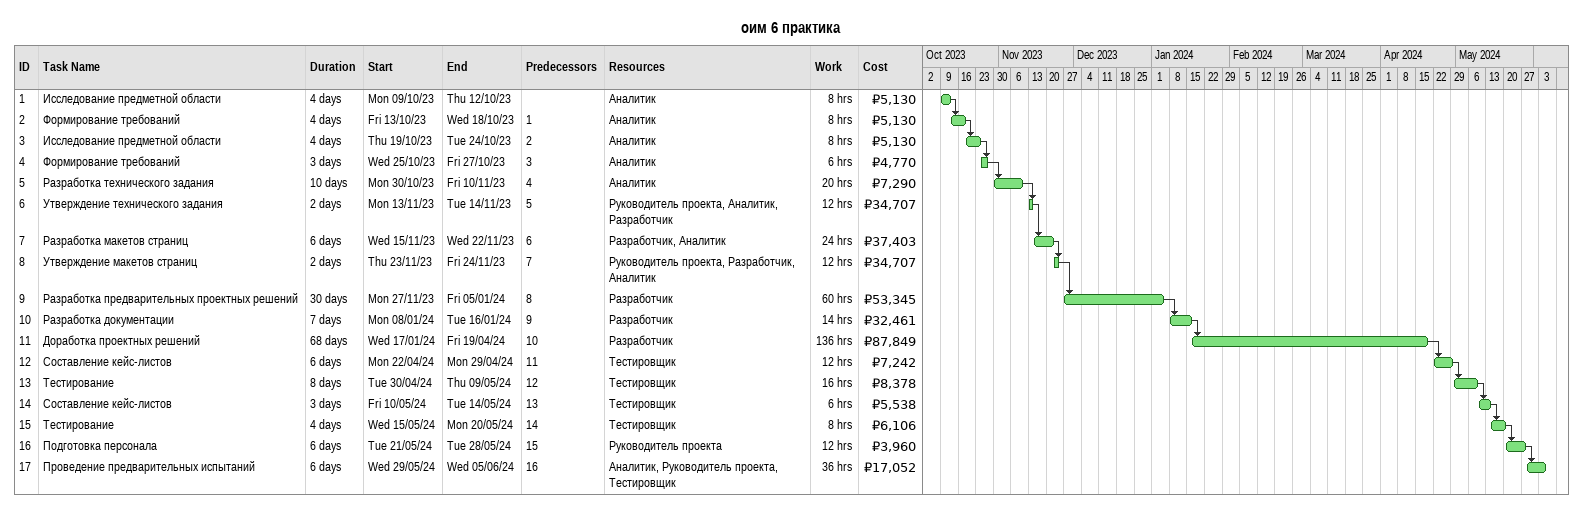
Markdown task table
оим 6 практика

| ID | Task | Duration | Start | Finish | Predecessors | Resources | Work (h) | Cost (₽) |
|---|---|---|---|---|---|---|---|---|
| 1 | Исследование предметной области | 4d | 2023-10-09 | 2023-10-12 |  | Аналитик | 8 | 5130 |
| 2 | Формирование требований | 4d | 2023-10-13 | 2023-10-18 | 1 | Аналитик | 8 | 5130 |
| 3 | Исследование предметной области | 4d | 2023-10-19 | 2023-10-24 | 2 | Аналитик | 8 | 5130 |
| 4 | Формирование требований | 3d | 2023-10-25 | 2023-10-27 | 3 | Аналитик | 6 | 4770 |
| 5 | Разработка технического задания | 10d | 2023-10-30 | 2023-11-10 | 4 | Аналитик | 20 | 7290 |
| 6 | Утверждение технического задания | 2d | 2023-11-13 | 2023-11-14 | 5 | Руководитель проекта, Аналитик, Разработчик | 12 | 34707 |
| 7 | Разработка макетов страниц | 6d | 2023-11-15 | 2023-11-22 | 6 | Разработчик, Аналитик | 24 | 37403 |
| 8 | Утверждение макетов страниц | 2d | 2023-11-23 | 2023-11-24 | 7 | Руководитель проекта, Разработчик, Аналитик | 12 | 34707 |
| 9 | Разработка предварительных проектных решений | 30d | 2023-11-27 | 2024-01-05 | 8 | Разработчик | 60 | 53345 |
| 10 | Разработка документации | 7d | 2024-01-08 | 2024-01-16 | 9 | Разработчик | 14 | 32461 |
| 11 | Доработка проектных решений | 68d | 2024-01-17 | 2024-04-19 | 10 | Разработчик | 136 | 87849 |
| 12 | Составление кейс-листов | 6d | 2024-04-22 | 2024-04-29 | 11 | Тестировщик | 12 | 7242 |
| 13 | Тестирование | 8d | 2024-04-30 | 2024-05-09 | 12 | Тестировщик | 16 | 8378 |
| 14 | Составление кейс-листов | 3d | 2024-05-10 | 2024-05-14 | 13 | Тестировщик | 6 | 5538 |
| 15 | Тестирование | 4d | 2024-05-15 | 2024-05-20 | 14 | Тестировщик | 8 | 6106 |
| 16 | Подготовка персонала | 6d | 2024-05-21 | 2024-05-28 | 15 | Руководитель проекта | 12 | 3960 |
| 17 | Проведение предварительных испытаний | 6d | 2024-05-29 | 2024-06-05 | 16 | Аналитик, Руководитель проекта, Тестировщик | 36 | 17052 |
